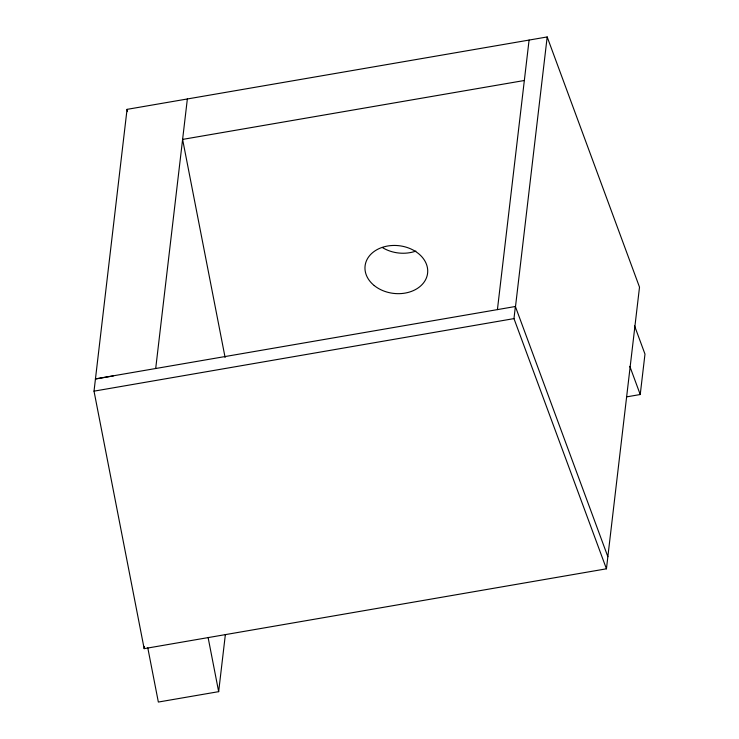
<?xml version="1.0" encoding="UTF-8"?>
<svg xmlns="http://www.w3.org/2000/svg" width="739" height="739" viewBox="0 0 739 739"><rect width="100%" height="100%" fill="white"/><g stroke="black" fill="none" stroke-linecap="round" stroke-linejoin="round"><path stroke-width="1.11" d="M606.442 568.808L513.974 318.611L515.379 306.491L607.855 556.689L606.442 568.808L144.16 648.648L94.019 391.153L127.053 109.363L547.183 36.95L639.512 287.148L607.855 556.689M155.698 368.512L187.355 98.971M144.16 648.648L144.419 646.44M147.782 647.817L158.349 702.05L218.661 691.658L225.367 634.552M95.386 378.904L497.421 309.613L529.087 40.072M515.517 306.491L547.183 36.95M626.58 396.88L640.233 394.524L644.981 354.092L634.589 325.936M95.442 379.024L113.418 375.902M497.421 309.613L515.379 306.491M524.339 80.496L182.607 139.403L225.099 357.464M94.019 391.153L513.974 318.611M629.84 366.368L640.233 394.524M127.053 109.363L127.496 111.626M208.093 637.424L218.661 691.658M415.854 251.094A31.472 23.999 6.7 0 1 382.543 247.639M374.23 285.559A31.472 23.999 6.7 0 0 426.68 277.19A31.472 23.999 6.7 0 0 388.123 245.93A31.472 23.999 6.7 0 0 374.23 285.559"/></g></svg>
